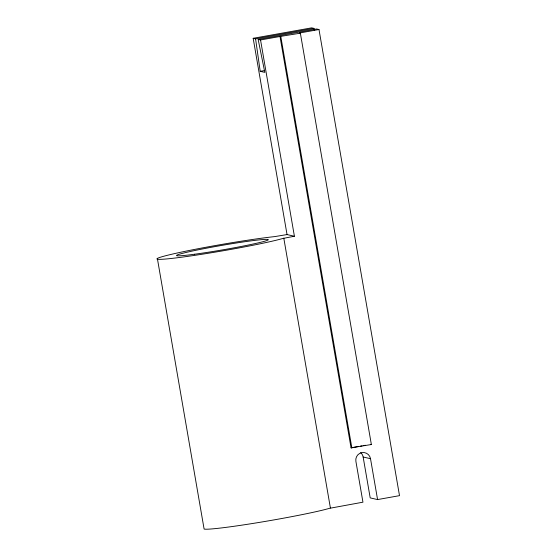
<?xml version="1.0" encoding="UTF-8"?>
<svg xmlns="http://www.w3.org/2000/svg" width="557" height="557" viewBox="0 0 557 557"><rect width="100%" height="100%" fill="white"/><g stroke="black" fill="none" stroke-linecap="round" stroke-linejoin="round"><path stroke-width="0.84" d="M294.402 236.238L282.859 238.466A66.471 3.245 -9.8 0 1 186.978 256.478A66.471 3.245 -9.8 0 1 174.432 253.63A66.471 3.245 -9.8 0 1 274.671 236.607L287.036 234.567L294.402 236.238L260.544 39.972L258.149 39.429L264.819 72.375L260.203 71.324L255.579 38.844L253.177 38.301L287.036 234.567M258.149 39.429L316.592 28.978L318.994 29.521L399.508 495.653L377.576 499.573L370.509 458.683A7.478 7.415 -77.2 0 0 361.932 452.625A7.478 7.415 -77.2 0 0 355.888 461.293L362.948 502.184L329.472 508.332A66.471 3.245 -9.8 0 1 260.182 522.257A66.471 3.245 -9.8 0 1 204.106 529.066L157.492 259.2M253.177 38.301L311.621 27.85L314.023 28.393L314.266 30.106M255.579 38.844L314.023 28.393M318.994 29.521L299.562 32.995L300.362 33.183L371.366 444.528L351.049 447.828L279.997 36.49L260.544 39.972M279.997 36.49L300.362 33.183M260.203 71.324L264.436 70.565M351.049 447.828L358.68 446.463M360.372 446.164L362.071 445.858M363.763 445.558L365.462 445.252M370.544 444.347L371.366 444.528M360.616 452.583A7.478 7.415 -77.2 0 1 363.143 457.012L370.509 458.683M377.576 499.573L370.203 497.895L363.143 457.012M280.819 36.671L351.871 448.016M283.792 238.131L330.405 507.998M194.365 254.257A46.53 2.27 -9.8 0 0 267.903 240.074A46.53 2.27 -9.8 0 0 205.171 248.436A46.53 2.27 -9.8 0 0 194.365 254.257"/></g></svg>
